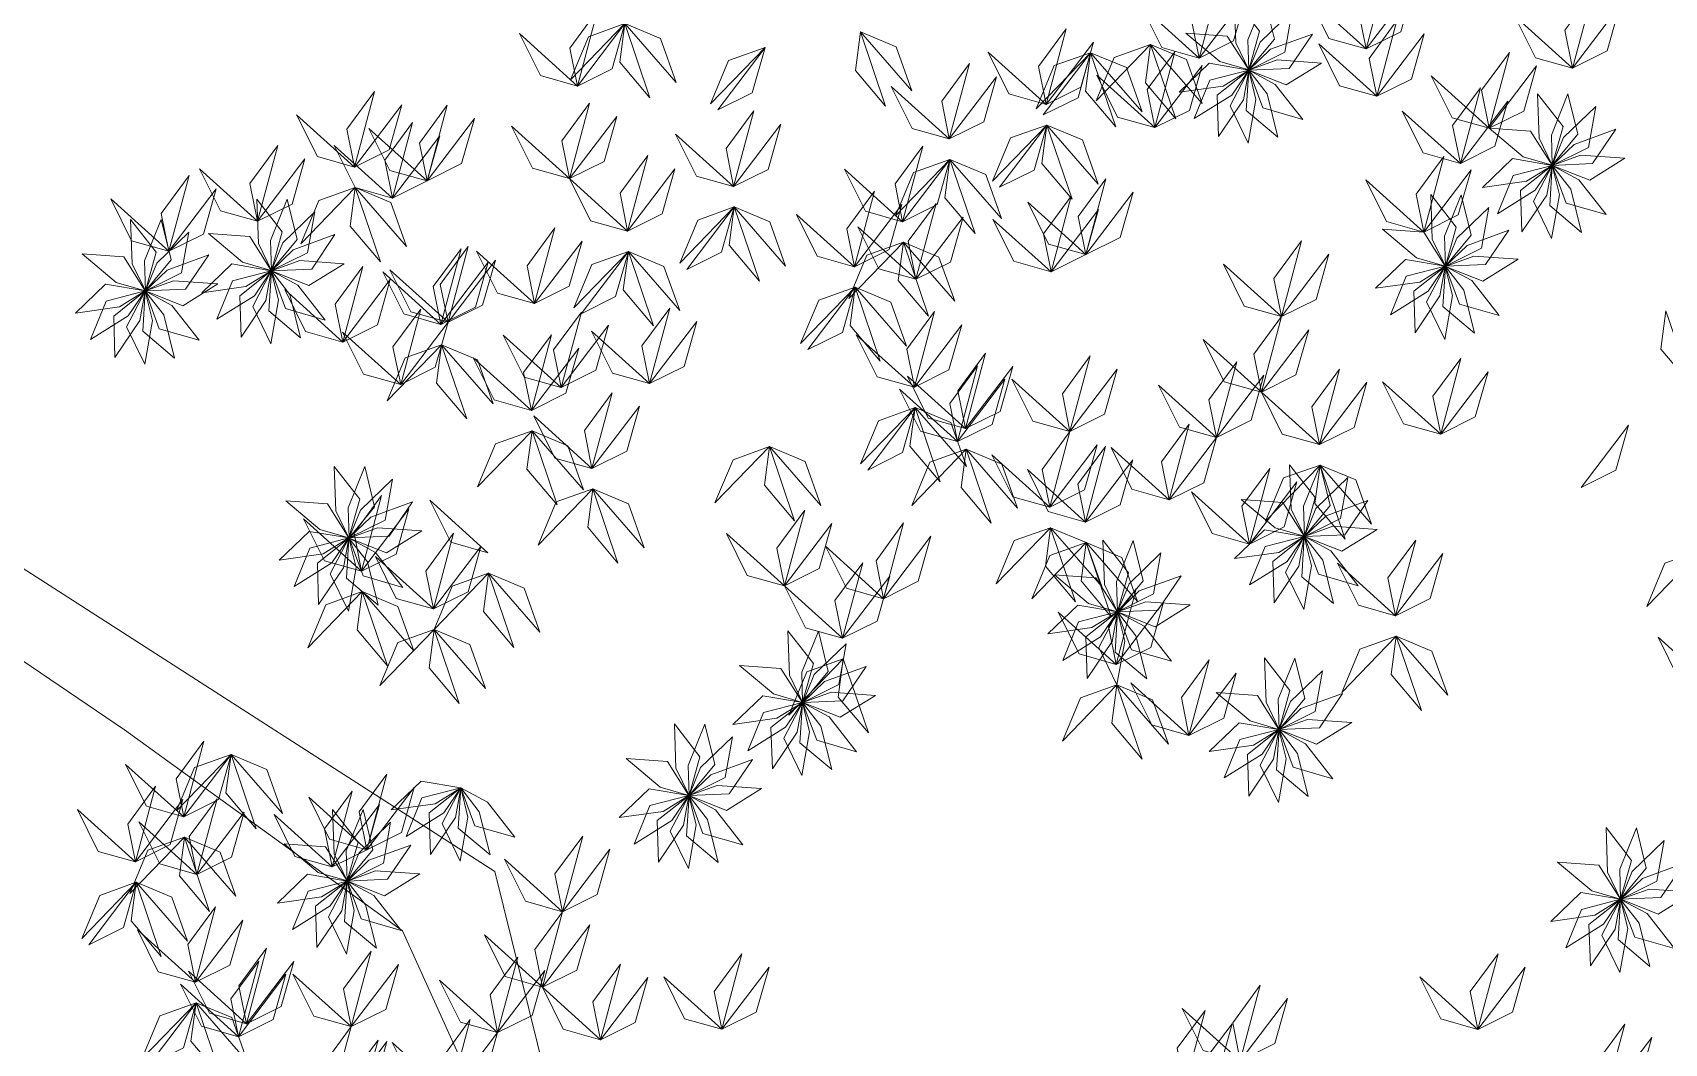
# Model space of a CAD drawing. Header units: inches. Extents: x 4350 to 28384, y -6772 to 993.
# Drawn here: x 5154.4 to 5279.5, y 717 to 794.4 of the extents above; entities that cross this region are included whole.
import ezdxf

# ---------------------------------------------------------------- set-up
doc = ezdxf.new("R2010")
doc.units = ezdxf.units.IN
doc.header["$MEASUREMENT"] = 0
doc.layers.add('nascosti', color=1, linetype='Continuous')

msp = doc.modelspace()

# ---------------------------------------------------------------- linework, layer by layer
at = {"layer": 'nascosti', "linetype": 'Continuous', "lineweight": 0}
msp.add_lwpolyline([(5195.71, 706.33), (5189.82, 730.16), (5134.88, 765.41), (5137.92, 813.78), (5131.64, 768.63), (5103.87, 780.77), (5129.08, 763.46), (5091.05, 761.38), (5134.9, 758.97), (5161.41, 741.01), (5182.74, 725.62), (5191.2, 706.95)], dxfattribs=at)
at = {"layer": 'nascosti', "lineweight": 0}
for points in [[(5256.62, 793.2), (5256.04, 796.1), (5258.17, 798.99), (5256.62, 793.2)], [(5243.81, 792.5), (5243.23, 795.41), (5245.35, 798.3), (5243.81, 792.5)], [(5243.81, 792.5), (5246.46, 793.82), (5247.44, 797.28), (5243.81, 792.5)], [(5246.5, 797.07), (5246.62, 793.66), (5247.63, 791.59), (5248.46, 794.56), (5246.5, 797.07)], [(5256.62, 793.2), (5253.77, 794), (5252.17, 797.21), (5256.62, 793.2)], [(5256.62, 793.2), (5259.28, 794.52), (5260.25, 797.97), (5256.62, 793.2)], [(5272.45, 791.73), (5271.87, 794.63), (5274, 797.52), (5272.45, 791.73)], [(5196.15, 790.36), (5195.56, 793.27), (5197.69, 796.16), (5196.15, 790.36)], [(5243.81, 792.5), (5240.96, 793.31), (5239.36, 796.52), (5243.81, 792.5)], [(5248.84, 797.05), (5247.56, 793.89), (5247.63, 791.59), (5249.6, 793.96), (5248.84, 797.05)], [(5250.96, 796.09), (5248.5, 793.72), (5247.63, 791.58), (5250.4, 792.95), (5250.96, 796.09)], [(5272.45, 791.73), (5275.11, 793.05), (5276.09, 796.5), (5272.45, 791.73)], [(5199.78, 795.14), (5196.99, 794.14), (5195.6, 790.83), (5199.78, 795.14)], [(5196.15, 790.36), (5198.8, 791.68), (5199.78, 795.14), (5196.15, 790.36)], [(5196.15, 790.36), (5198.8, 791.68), (5199.78, 795.14), (5196.15, 790.36)], [(5199.78, 795.14), (5199.39, 792.2), (5201.7, 789.46), (5199.78, 795.14)], [(5199.78, 795.14), (5202.51, 794), (5203.72, 790.62), (5199.78, 795.14)], [(5232.09, 788.94), (5231.5, 791.85), (5233.63, 794.74), (5232.09, 788.94)], [(5232.09, 788.94), (5231.5, 791.85), (5233.63, 794.74), (5232.09, 788.94)], [(5257.44, 789.57), (5256.86, 792.48), (5258.98, 795.37), (5257.44, 789.57)], [(5272.45, 791.73), (5269.6, 792.53), (5268, 795.75), (5272.45, 791.73)], [(5196.15, 790.36), (5193.3, 791.17), (5191.7, 794.38), (5196.15, 790.36)], [(5217.85, 794.5), (5217.46, 791.56), (5219.78, 788.82), (5217.85, 794.5)], [(5217.85, 794.5), (5220.59, 793.36), (5221.79, 789.98), (5217.85, 794.5)], [(5232.09, 788.94), (5234.74, 790.26), (5235.72, 793.71), (5232.09, 788.94)], [(5232.09, 788.94), (5234.74, 790.26), (5235.72, 793.71), (5232.09, 788.94)], [(5240.1, 793.54), (5237.31, 792.54), (5235.93, 789.23), (5240.1, 793.54)], [(5240.1, 793.54), (5239.71, 790.6), (5242.02, 787.85), (5240.1, 793.54)], [(5240.1, 793.54), (5242.84, 792.39), (5244.04, 789.01), (5240.1, 793.54)], [(5242.79, 794.42), (5245.41, 792.23), (5247.62, 791.59), (5245.97, 794.19), (5242.79, 794.42)], [(5252.5, 794.34), (5249.3, 793.18), (5247.63, 791.58), (5250.72, 791.71), (5252.5, 794.34)], [(5257.44, 789.57), (5254.59, 790.38), (5252.99, 793.59), (5257.44, 789.57)], [(5257.44, 789.57), (5260.1, 790.89), (5261.07, 794.35), (5257.44, 789.57)], [(5210.53, 793.3), (5207.74, 792.31), (5206.36, 789), (5210.53, 793.3)], [(5206.9, 788.53), (5209.55, 789.85), (5210.53, 793.3), (5206.9, 788.53)], [(5224.66, 786.3), (5224.08, 789.2), (5226.2, 792.09), (5224.66, 786.3)], [(5232.09, 788.94), (5229.23, 789.75), (5227.64, 792.96), (5232.09, 788.94)], [(5232.09, 788.94), (5229.23, 789.75), (5227.64, 792.96), (5232.09, 788.94)], [(5235.5, 792.91), (5232.71, 791.92), (5231.33, 788.6), (5235.5, 792.91)], [(5231.87, 788.14), (5234.53, 789.46), (5235.5, 792.91), (5231.87, 788.14)], [(5235.5, 792.91), (5235.11, 789.97), (5237.43, 787.23), (5235.5, 792.91)], [(5235.5, 792.91), (5238.24, 791.77), (5239.44, 788.39), (5235.5, 792.91)], [(5240.42, 787.17), (5239.83, 790.08), (5241.96, 792.97), (5240.42, 787.17)], [(5242.28, 789.89), (5245.66, 790.36), (5247.62, 791.58), (5244.58, 792.1), (5242.28, 789.89)], [(5253.2, 792.12), (5249.8, 792.36), (5247.63, 791.58), (5250.5, 790.44), (5253.2, 792.12)], [(5266.06, 787.12), (5265.48, 790.03), (5267.61, 792.92), (5266.06, 787.12)], [(5224.66, 786.3), (5227.32, 787.62), (5228.29, 791.07), (5224.66, 786.3)], [(5240.42, 787.17), (5237.57, 787.98), (5235.97, 791.19), (5240.42, 787.17)], [(5240.42, 787.17), (5243.07, 788.49), (5244.05, 791.94), (5240.42, 787.17)], [(5243.43, 787.86), (5246.32, 789.67), (5247.62, 791.58), (5244.63, 790.81), (5243.43, 787.86)], [(5245.3, 786.48), (5247.21, 789.3), (5247.62, 791.57), (5245.2, 789.66), (5245.3, 786.48)], [(5247.58, 785.97), (5248.17, 789.33), (5247.62, 791.57), (5246.19, 788.84), (5247.58, 785.97)], [(5249.86, 786.44), (5249.04, 789.75), (5247.62, 791.57), (5247.43, 788.49), (5249.86, 786.44)], [(5251.76, 787.79), (5249.66, 790.48), (5247.63, 791.57), (5248.7, 788.68), (5251.76, 787.79)], [(5266.06, 787.12), (5263.21, 787.93), (5261.61, 791.14), (5266.06, 787.12)], [(5266.06, 787.12), (5268.72, 788.44), (5269.69, 791.9), (5266.06, 787.12)], [(5179.05, 784.14), (5178.46, 787.05), (5180.59, 789.94), (5179.05, 784.14)], [(5224.66, 786.3), (5221.81, 787.11), (5220.21, 790.32), (5224.66, 786.3)], [(5263.85, 784.42), (5263.26, 787.33), (5265.39, 790.22), (5263.85, 784.42)], [(5269.77, 789.77), (5269.89, 786.37), (5270.9, 784.29), (5271.73, 787.26), (5269.77, 789.77)], [(5272.1, 789.75), (5270.83, 786.59), (5270.9, 784.29), (5272.87, 786.66), (5272.1, 789.75)], [(5179.05, 784.14), (5181.7, 785.46), (5182.68, 788.91), (5179.05, 784.14)], [(5184.61, 783.09), (5184.02, 785.99), (5186.15, 788.88), (5184.61, 783.09)], [(5195.54, 783.26), (5194.96, 786.16), (5197.08, 789.05), (5195.54, 783.26)], [(5208.12, 782.65), (5207.54, 785.56), (5209.66, 788.45), (5208.12, 782.65)], [(5263.85, 784.42), (5260.99, 785.23), (5259.39, 788.44), (5263.85, 784.42)], [(5263.85, 784.42), (5266.5, 785.74), (5267.48, 789.19), (5263.85, 784.42)], [(5274.23, 788.79), (5271.77, 786.42), (5270.9, 784.28), (5273.67, 785.66), (5274.23, 788.79)], [(5179.05, 784.14), (5176.2, 784.95), (5174.6, 788.16), (5179.05, 784.14)], [(5184.61, 783.09), (5181.76, 783.89), (5180.16, 787.11), (5184.61, 783.09)], [(5181.95, 781.77), (5181.37, 784.67), (5183.5, 787.56), (5181.95, 781.77)], [(5184.61, 783.09), (5187.26, 784.41), (5188.24, 787.86), (5184.61, 783.09)], [(5195.54, 783.26), (5192.69, 784.06), (5191.09, 787.27), (5195.54, 783.26)], [(5195.54, 783.26), (5198.2, 784.58), (5199.17, 788.03), (5195.54, 783.26)], [(5208.12, 782.65), (5210.78, 783.97), (5211.75, 787.43), (5208.12, 782.65)], [(5232.14, 787.37), (5229.35, 786.38), (5227.97, 783.06), (5232.14, 787.37)], [(5228.51, 782.6), (5231.16, 783.92), (5232.14, 787.37), (5228.51, 782.6)], [(5232.14, 787.37), (5231.75, 784.43), (5234.07, 781.69), (5232.14, 787.37)], [(5232.14, 787.37), (5234.88, 786.23), (5236.08, 782.85), (5232.14, 787.37)], [(5266.06, 787.12), (5268.67, 784.93), (5270.89, 784.29), (5269.24, 786.89), (5266.06, 787.12)], [(5181.95, 781.77), (5184.61, 783.09), (5185.59, 786.54), (5181.95, 781.77)], [(5208.12, 782.65), (5205.27, 783.46), (5203.67, 786.67), (5208.12, 782.65)], [(5275.77, 787.04), (5272.57, 785.88), (5270.9, 784.28), (5273.98, 784.41), (5275.77, 787.04)], [(5171.62, 779.99), (5171.03, 782.9), (5173.16, 785.79), (5171.62, 779.99)], [(5171.62, 779.99), (5174.27, 781.31), (5175.25, 784.77), (5171.62, 779.99)], [(5181.95, 781.77), (5179.1, 782.57), (5177.5, 785.79), (5181.95, 781.77)], [(5199.99, 779.24), (5199.41, 782.14), (5201.54, 785.03), (5199.99, 779.24)], [(5221.08, 779.96), (5220.5, 782.86), (5222.63, 785.75), (5221.08, 779.96)], [(5224.71, 784.73), (5221.92, 783.74), (5220.54, 780.42), (5224.71, 784.73)], [(5221.08, 779.96), (5223.74, 781.28), (5224.71, 784.73), (5221.08, 779.96)], [(5224.71, 784.73), (5224.32, 781.79), (5226.64, 779.05), (5224.71, 784.73)], [(5224.71, 784.73), (5227.45, 783.59), (5228.66, 780.21), (5224.71, 784.73)], [(5261.04, 779.16), (5260.46, 782.07), (5262.58, 784.96), (5261.04, 779.16)], [(5265.55, 782.59), (5268.92, 783.07), (5270.89, 784.28), (5267.84, 784.8), (5265.55, 782.59)], [(5276.47, 784.82), (5273.07, 785.06), (5270.9, 784.28), (5273.77, 783.14), (5276.47, 784.82)], [(5164.82, 777.69), (5164.23, 780.6), (5166.36, 783.49), (5164.82, 777.69)], [(5171.62, 779.99), (5168.76, 780.8), (5167.16, 784.01), (5171.62, 779.99)], [(5199.99, 779.24), (5202.65, 780.56), (5203.62, 784.01), (5199.99, 779.24)], [(5221.08, 779.96), (5218.23, 780.76), (5216.63, 783.98), (5221.08, 779.96)], [(5261.04, 779.16), (5263.69, 780.48), (5264.67, 783.93), (5261.04, 779.16)], [(5266.7, 780.56), (5269.59, 782.37), (5270.89, 784.28), (5267.9, 783.51), (5266.7, 780.56)], [(5268.57, 779.18), (5270.48, 782), (5270.89, 784.27), (5268.47, 782.36), (5268.57, 779.18)], [(5270.85, 778.68), (5271.44, 782.03), (5270.89, 784.27), (5269.46, 781.54), (5270.85, 778.68)], [(5273.13, 779.14), (5272.31, 782.45), (5270.89, 784.27), (5270.7, 781.19), (5273.13, 779.14)], [(5275.03, 780.5), (5272.93, 783.18), (5270.9, 784.27), (5271.97, 781.38), (5275.03, 780.5)], [(5164.82, 777.69), (5167.47, 779.01), (5168.45, 782.47), (5164.82, 777.69)], [(5179.1, 782.57), (5176.31, 781.58), (5174.93, 778.27), (5179.1, 782.57)], [(5179.1, 782.57), (5178.71, 779.63), (5181.03, 776.89), (5179.1, 782.57)], [(5179.1, 782.57), (5181.84, 781.43), (5183.04, 778.05), (5179.1, 782.57)], [(5199.99, 779.24), (5197.14, 780.04), (5195.54, 783.26), (5199.99, 779.24)], [(5217.39, 776.5), (5216.8, 779.41), (5218.93, 782.3), (5217.39, 776.5)], [(5235.12, 777.44), (5234.53, 780.35), (5236.66, 783.24), (5235.12, 777.44)], [(5235.12, 777.44), (5237.77, 778.76), (5238.75, 782.22), (5235.12, 777.44)], [(5261.04, 779.16), (5258.19, 779.97), (5256.59, 783.18), (5261.04, 779.16)], [(5164.82, 777.69), (5161.96, 778.5), (5160.36, 781.71), (5164.82, 777.69)], [(5171.56, 781.7), (5171.68, 778.29), (5172.68, 776.21), (5173.51, 779.18), (5171.56, 781.7)], [(5173.89, 781.68), (5172.61, 778.52), (5172.68, 776.21), (5174.65, 778.59), (5173.89, 781.68)], [(5208.17, 781.09), (5205.38, 780.09), (5204, 776.78), (5208.17, 781.09)], [(5204.54, 776.31), (5207.2, 777.63), (5208.17, 781.09), (5204.54, 776.31)], [(5208.17, 781.09), (5207.78, 778.15), (5210.1, 775.41), (5208.17, 781.09)], [(5208.17, 781.09), (5210.91, 779.94), (5212.11, 776.56), (5208.17, 781.09)], [(5217.39, 776.5), (5220.04, 777.83), (5221.02, 781.28), (5217.39, 776.5)], [(5222.1, 775.55), (5221.51, 778.46), (5223.64, 781.35), (5222.1, 775.55)], [(5235.12, 777.44), (5232.27, 778.25), (5230.67, 781.46), (5235.12, 777.44)], [(5232.47, 776.12), (5231.88, 779.03), (5234.01, 781.92), (5232.47, 776.12)], [(5232.47, 776.12), (5235.12, 777.44), (5236.1, 780.9), (5232.47, 776.12)], [(5261.58, 782.04), (5261.7, 778.63), (5262.7, 776.56), (5263.53, 779.53), (5261.58, 782.04)], [(5263.91, 782.02), (5262.63, 778.86), (5262.7, 776.55), (5264.67, 778.93), (5263.91, 782.02)], [(5266.03, 781.06), (5263.58, 778.69), (5262.71, 776.55), (5265.47, 777.92), (5266.03, 781.06)], [(5161.88, 780.14), (5162, 776.74), (5163.01, 774.66), (5163.84, 777.63), (5161.88, 780.14)], [(5164.21, 780.13), (5162.94, 776.97), (5163.01, 774.66), (5164.98, 777.04), (5164.21, 780.13)], [(5176.01, 780.71), (5173.56, 778.34), (5172.68, 776.21), (5175.45, 777.58), (5176.01, 780.71)], [(5217.39, 776.5), (5214.53, 777.31), (5212.93, 780.52), (5217.39, 776.5)], [(5222.1, 775.55), (5219.25, 776.36), (5217.65, 779.57), (5222.1, 775.55)], [(5222.1, 775.55), (5224.75, 776.87), (5225.73, 780.32), (5222.1, 775.55)], [(5232.47, 776.12), (5229.61, 776.93), (5228.01, 780.14), (5232.47, 776.12)], [(5166.34, 779.16), (5163.88, 776.79), (5163.01, 774.66), (5165.78, 776.03), (5166.34, 779.16)], [(5167.85, 779.05), (5170.46, 776.85), (5172.67, 776.21), (5171.02, 778.82), (5167.85, 779.05)], [(5177.55, 778.97), (5174.35, 777.8), (5172.69, 776.2), (5175.77, 776.33), (5177.55, 778.97)], [(5192.86, 773.69), (5192.28, 776.59), (5194.41, 779.48), (5192.86, 773.69)], [(5192.86, 773.69), (5195.52, 775.01), (5196.5, 778.46), (5192.86, 773.69)], [(5221.14, 778.39), (5218.34, 777.4), (5216.96, 774.08), (5221.14, 778.39)], [(5221.14, 778.39), (5220.75, 775.45), (5223.06, 772.71), (5221.14, 778.39)], [(5221.14, 778.39), (5223.87, 777.25), (5225.08, 773.87), (5221.14, 778.39)], [(5250.13, 772.69), (5249.55, 775.6), (5251.68, 778.49), (5250.13, 772.69)], [(5257.87, 779.39), (5260.48, 777.2), (5262.69, 776.56), (5261.04, 779.16), (5257.87, 779.39)], [(5267.57, 779.31), (5264.37, 778.14), (5262.71, 776.55), (5265.79, 776.68), (5267.57, 779.31)], [(5158.17, 777.49), (5160.78, 775.3), (5163, 774.66), (5161.35, 777.26), (5158.17, 777.49)], [(5167.88, 777.42), (5164.68, 776.25), (5163.01, 774.65), (5166.1, 774.78), (5167.88, 777.42)], [(5185.68, 772.09), (5185.09, 775), (5187.22, 777.89), (5185.68, 772.09)], [(5186.22, 772.25), (5185.63, 775.16), (5187.76, 778.05), (5186.22, 772.25)], [(5192.86, 773.69), (5190.01, 774.49), (5188.41, 777.71), (5192.86, 773.69)], [(5200.05, 777.67), (5197.25, 776.67), (5195.87, 773.36), (5200.05, 777.67)], [(5196.42, 772.9), (5199.07, 774.22), (5200.05, 777.67), (5196.42, 772.9)], [(5200.05, 777.67), (5199.66, 774.73), (5201.97, 771.99), (5200.05, 777.67)], [(5200.05, 777.67), (5202.78, 776.53), (5203.99, 773.15), (5200.05, 777.67)], [(5250.13, 772.69), (5252.79, 774.01), (5253.76, 777.47), (5250.13, 772.69)], [(5257.35, 774.86), (5260.73, 775.33), (5262.69, 776.55), (5259.65, 777.06), (5257.35, 774.86)], [(5268.28, 777.09), (5264.88, 777.33), (5262.71, 776.54), (5265.57, 775.41), (5268.28, 777.09)], [(5167.33, 774.51), (5170.71, 774.99), (5172.67, 776.2), (5169.63, 776.72), (5167.33, 774.51)], [(5168.48, 772.49), (5171.37, 774.29), (5172.67, 776.2), (5169.68, 775.43), (5168.48, 772.49)], [(5170.36, 771.1), (5172.26, 773.93), (5172.67, 776.2), (5170.25, 774.28), (5170.36, 771.1)], [(5172.63, 770.6), (5173.22, 773.96), (5172.67, 776.2), (5171.24, 773.46), (5172.63, 770.6)], [(5174.91, 771.06), (5174.09, 774.37), (5172.68, 776.19), (5172.48, 773.12), (5174.91, 771.06)], [(5178.26, 776.74), (5174.86, 776.98), (5172.68, 776.2), (5175.55, 775.06), (5178.26, 776.74)], [(5176.81, 772.42), (5174.71, 775.1), (5172.68, 776.19), (5173.75, 773.3), (5176.81, 772.42)], [(5178.15, 770.74), (5177.57, 773.65), (5179.69, 776.54), (5178.15, 770.74)], [(5185.68, 772.09), (5182.83, 772.9), (5181.23, 776.11), (5185.68, 772.09)], [(5186.22, 772.25), (5183.37, 773.06), (5181.77, 776.27), (5186.22, 772.25)], [(5185.68, 772.09), (5188.33, 773.41), (5189.31, 776.87), (5185.68, 772.09)], [(5186.22, 772.25), (5188.87, 773.57), (5189.85, 777.02), (5186.22, 772.25)], [(5250.13, 772.69), (5247.28, 773.5), (5245.68, 776.71), (5250.13, 772.69)], [(5258.5, 772.83), (5261.39, 774.64), (5262.69, 776.55), (5259.7, 775.78), (5258.5, 772.83)], [(5260.38, 771.45), (5262.28, 774.27), (5262.69, 776.54), (5260.27, 774.63), (5260.38, 771.45)], [(5262.65, 770.94), (5263.24, 774.3), (5262.69, 776.54), (5261.26, 773.81), (5262.65, 770.94)], [(5264.94, 771.41), (5264.11, 774.72), (5262.7, 776.54), (5262.5, 773.46), (5264.94, 771.41)], [(5266.83, 772.76), (5264.73, 775.45), (5262.7, 776.54), (5263.78, 773.65), (5266.83, 772.76)], [(5157.66, 772.96), (5161.04, 773.44), (5163, 774.65), (5159.95, 775.17), (5157.66, 772.96)], [(5158.81, 770.94), (5161.7, 772.74), (5163, 774.65), (5160.01, 773.88), (5158.81, 770.94)], [(5160.68, 769.55), (5162.59, 772.38), (5163, 774.65), (5160.58, 772.73), (5160.68, 769.55)], [(5162.96, 769.05), (5163.55, 772.4), (5163, 774.64), (5161.57, 771.91), (5162.96, 769.05)], [(5165.24, 769.51), (5164.42, 772.82), (5163, 774.64), (5162.81, 771.57), (5165.24, 769.51)], [(5168.58, 775.19), (5165.18, 775.43), (5163.01, 774.65), (5165.88, 773.51), (5168.58, 775.19)], [(5167.14, 770.87), (5165.04, 773.55), (5163.01, 774.64), (5164.08, 771.75), (5167.14, 770.87)], [(5178.15, 770.74), (5175.3, 771.55), (5173.7, 774.76), (5178.15, 770.74)], [(5178.15, 770.74), (5180.81, 772.06), (5181.78, 775.52), (5178.15, 770.74)], [(5217.44, 774.94), (5214.65, 773.94), (5213.26, 770.63), (5217.44, 774.94)], [(5213.81, 770.16), (5216.46, 771.48), (5217.44, 774.94), (5213.81, 770.16)], [(5217.44, 774.94), (5217.05, 772), (5219.36, 769.26), (5217.44, 774.94)], [(5217.44, 774.94), (5220.17, 773.8), (5221.38, 770.42), (5217.44, 774.94)], [(5201.67, 767.55), (5201.09, 770.45), (5203.22, 773.34), (5201.67, 767.55)], [(5182.59, 767.48), (5182, 770.38), (5184.13, 773.27), (5182.59, 767.48)], [(5182.59, 767.48), (5185.24, 768.8), (5186.22, 772.25), (5182.59, 767.48)], [(5194.9, 767.25), (5194.32, 770.15), (5196.45, 773.04), (5194.9, 767.25)], [(5201.67, 767.55), (5204.33, 768.87), (5205.3, 772.32), (5201.67, 767.55)], [(5221.98, 767.28), (5221.4, 770.18), (5223.52, 773.07), (5221.98, 767.28)], [(5221.98, 767.28), (5224.63, 768.6), (5225.61, 772.05), (5221.98, 767.28)], [(5248.59, 766.9), (5248.01, 769.8), (5250.13, 772.69), (5248.59, 766.9)], [(5279.61, 773.14), (5279.22, 770.2), (5281.54, 767.46), (5279.61, 773.14)], [(5182.59, 767.48), (5179.74, 768.28), (5178.14, 771.5), (5182.59, 767.48)], [(5194.9, 767.25), (5192.05, 768.05), (5190.45, 771.27), (5194.9, 767.25)], [(5192.61, 765.5), (5192.02, 768.41), (5194.15, 771.3), (5192.61, 765.5)], [(5194.9, 767.25), (5197.56, 768.57), (5198.53, 772.02), (5194.9, 767.25)], [(5201.67, 767.55), (5198.82, 768.35), (5197.22, 771.57), (5201.67, 767.55)], [(5221.98, 767.28), (5219.13, 768.08), (5217.53, 771.3), (5221.98, 767.28)], [(5248.59, 766.9), (5245.74, 767.7), (5244.14, 770.92), (5248.59, 766.9)], [(5248.59, 766.9), (5251.24, 768.22), (5252.22, 771.67), (5248.59, 766.9)], [(5185.73, 770.52), (5182.94, 769.53), (5181.56, 766.22), (5185.73, 770.52)], [(5185.73, 770.52), (5185.34, 767.59), (5187.66, 764.84), (5185.73, 770.52)], [(5185.73, 770.52), (5188.47, 769.38), (5189.67, 766), (5185.73, 770.52)], [(5192.61, 765.5), (5195.26, 766.82), (5196.24, 770.28), (5192.61, 765.5)], [(5225.9, 764.1), (5225.31, 767), (5227.44, 769.89), (5225.9, 764.1)], [(5233.91, 763.87), (5233.33, 766.78), (5235.46, 769.67), (5233.91, 763.87)], [(5192.61, 765.5), (5189.75, 766.31), (5188.16, 769.52), (5192.61, 765.5)], [(5225.29, 763.11), (5224.7, 766.02), (5226.83, 768.91), (5225.29, 763.11)], [(5225.9, 764.1), (5228.55, 765.42), (5229.53, 768.87), (5225.9, 764.1)], [(5233.91, 763.87), (5236.57, 765.2), (5237.54, 768.65), (5233.91, 763.87)], [(5245.15, 763.42), (5244.57, 766.32), (5246.7, 769.21), (5245.15, 763.42)], [(5253.04, 762.88), (5252.46, 765.78), (5254.58, 768.67), (5253.04, 762.88)], [(5262.34, 763.68), (5261.75, 766.58), (5263.88, 769.47), (5262.34, 763.68)], [(5262.34, 763.68), (5264.99, 765), (5265.97, 768.45), (5262.34, 763.68)], [(5225.29, 763.11), (5222.44, 763.92), (5220.84, 767.13), (5225.29, 763.11)], [(5225.9, 764.1), (5223.05, 764.9), (5221.45, 768.12), (5225.9, 764.1)], [(5225.29, 763.11), (5227.94, 764.43), (5228.92, 767.88), (5225.29, 763.11)], [(5233.91, 763.87), (5231.06, 764.68), (5229.46, 767.89), (5233.91, 763.87)], [(5245.15, 763.42), (5242.3, 764.22), (5240.7, 767.43), (5245.15, 763.42)], [(5245.15, 763.42), (5247.81, 764.74), (5248.78, 768.19), (5245.15, 763.42)], [(5253.04, 762.88), (5255.7, 764.2), (5256.67, 767.65), (5253.04, 762.88)], [(5262.34, 763.68), (5259.49, 764.48), (5257.89, 767.69), (5262.34, 763.68)], [(5197.26, 761.05), (5196.68, 763.95), (5198.81, 766.84), (5197.26, 761.05)], [(5197.26, 761.05), (5199.92, 762.37), (5200.9, 765.82), (5197.26, 761.05)], [(5253.04, 762.88), (5250.19, 763.68), (5248.59, 766.9), (5253.04, 762.88)], [(5197.26, 761.05), (5194.41, 761.85), (5192.81, 765.07), (5197.26, 761.05)], [(5222.03, 765.71), (5219.24, 764.71), (5217.86, 761.4), (5222.03, 765.71)], [(5218.4, 760.93), (5221.06, 762.26), (5222.03, 765.71), (5218.4, 760.93)], [(5222.03, 765.71), (5221.64, 762.77), (5223.96, 760.03), (5222.03, 765.71)], [(5222.03, 765.71), (5224.77, 764.57), (5225.97, 761.19), (5222.03, 765.71)], [(5192.66, 763.93), (5189.87, 762.94), (5188.49, 759.63), (5192.66, 763.93)], [(5192.66, 763.93), (5192.27, 761), (5194.59, 758.25), (5192.66, 763.93)], [(5192.66, 763.93), (5195.4, 762.79), (5196.6, 759.41), (5192.66, 763.93)], [(5232.37, 758.08), (5231.79, 760.98), (5233.91, 763.87), (5232.37, 758.08)], [(5241.52, 758.64), (5240.94, 761.55), (5243.06, 764.44), (5241.52, 758.64)], [(5241.52, 758.64), (5244.18, 759.96), (5245.15, 763.42), (5241.52, 758.64)], [(5273.11, 759.6), (5275.77, 760.92), (5276.75, 764.37), (5273.11, 759.6)], [(5210.87, 762.72), (5208.08, 761.72), (5206.69, 758.41), (5210.87, 762.72)], [(5210.87, 762.72), (5210.48, 759.78), (5212.79, 757.04), (5210.87, 762.72)], [(5210.87, 762.72), (5213.6, 761.58), (5214.81, 758.2), (5210.87, 762.72)], [(5225.95, 762.53), (5223.16, 761.54), (5221.78, 758.22), (5225.95, 762.53)], [(5225.95, 762.53), (5225.56, 759.59), (5227.88, 756.85), (5225.95, 762.53)], [(5225.95, 762.53), (5228.69, 761.39), (5229.89, 758.01), (5225.95, 762.53)], [(5232.37, 758.08), (5229.52, 758.88), (5227.92, 762.1), (5232.37, 758.08)], [(5232.37, 758.08), (5235.02, 759.4), (5236, 762.85), (5232.37, 758.08)], [(5235.11, 756.94), (5234.52, 759.84), (5236.65, 762.73), (5235.11, 756.94)], [(5241.52, 758.64), (5238.67, 759.45), (5237.07, 762.66), (5241.52, 758.64)], [(5177.5, 761.21), (5177.62, 757.8), (5178.62, 755.73), (5179.45, 758.7), (5177.5, 761.21)], [(5179.83, 761.19), (5178.56, 758.03), (5178.63, 755.73), (5180.59, 758.1), (5179.83, 761.19)], [(5235.11, 756.94), (5232.25, 757.74), (5230.65, 760.96), (5235.11, 756.94)], [(5235.11, 756.94), (5237.76, 758.26), (5238.74, 761.71), (5235.11, 756.94)], [(5247.69, 755.25), (5247.1, 758.16), (5249.23, 761.05), (5247.69, 755.25)], [(5253.09, 761.31), (5250.3, 760.32), (5248.92, 757), (5253.09, 761.31)], [(5250.76, 761.33), (5250.88, 757.92), (5251.89, 755.85), (5252.72, 758.82), (5250.76, 761.33)], [(5253.09, 761.31), (5251.82, 758.15), (5251.89, 755.84), (5253.86, 758.22), (5253.09, 761.31)], [(5253.09, 761.31), (5252.7, 758.37), (5255.02, 755.63), (5253.09, 761.31)], [(5253.09, 761.31), (5255.83, 760.17), (5257.04, 756.79), (5253.09, 761.31)], [(5181.95, 760.23), (5179.5, 757.86), (5178.63, 755.72), (5181.39, 757.09), (5181.95, 760.23)], [(5247.69, 755.25), (5250.34, 756.57), (5251.32, 760.03), (5247.69, 755.25)], [(5255.22, 760.35), (5252.76, 757.98), (5251.89, 755.84), (5254.66, 757.21), (5255.22, 760.35)], [(5173.79, 758.56), (5176.4, 756.37), (5178.62, 755.73), (5176.97, 758.33), (5173.79, 758.56)], [(5183.5, 758.48), (5180.3, 757.32), (5178.63, 755.72), (5181.71, 755.85), (5183.5, 758.48)], [(5179.59, 753.17), (5179.01, 756.08), (5181.13, 758.97), (5179.59, 753.17)], [(5189.28, 754.59), (5186.43, 755.4), (5184.83, 758.61), (5189.28, 754.59)], [(5197.32, 759.48), (5194.52, 758.48), (5193.14, 755.17), (5197.32, 759.48)], [(5197.32, 759.48), (5196.93, 756.54), (5199.24, 753.8), (5197.32, 759.48)], [(5197.32, 759.48), (5200.05, 758.34), (5201.26, 754.96), (5197.32, 759.48)], [(5247.69, 755.25), (5244.83, 756.06), (5243.24, 759.27), (5247.69, 755.25)], [(5247.05, 758.68), (5249.66, 756.49), (5251.88, 755.85), (5250.23, 758.45), (5247.05, 758.68)], [(5256.76, 758.6), (5253.56, 757.43), (5251.89, 755.84), (5254.98, 755.97), (5256.76, 758.6)], [(5179.59, 753.17), (5176.74, 753.98), (5175.14, 757.19), (5179.59, 753.17)], [(5179.59, 753.17), (5182.25, 754.49), (5183.22, 757.95), (5179.59, 753.17)], [(5212.03, 752.05), (5211.44, 754.95), (5213.57, 757.84), (5212.03, 752.05)], [(5173.28, 754.03), (5176.65, 754.5), (5178.61, 755.72), (5175.57, 756.23), (5173.28, 754.03)], [(5184.2, 756.26), (5180.8, 756.5), (5178.63, 755.71), (5181.5, 754.58), (5184.2, 756.26)], [(5185.11, 750.28), (5184.52, 753.19), (5186.65, 756.08), (5185.11, 750.28)], [(5212.03, 752.05), (5209.17, 752.85), (5207.57, 756.07), (5212.03, 752.05)], [(5212.03, 752.05), (5214.68, 753.37), (5215.66, 756.82), (5212.03, 752.05)], [(5219.62, 751.07), (5219.04, 753.98), (5221.16, 756.87), (5219.62, 751.07)], [(5219.62, 751.07), (5222.27, 752.4), (5223.25, 755.85), (5219.62, 751.07)], [(5232.42, 756.51), (5229.63, 755.52), (5228.25, 752.2), (5232.42, 756.51)], [(5232.42, 756.51), (5232.03, 753.57), (5234.35, 750.83), (5232.42, 756.51)], [(5232.42, 756.51), (5235.16, 755.37), (5236.36, 751.99), (5232.42, 756.51)], [(5246.54, 754.15), (5249.92, 754.62), (5251.88, 755.84), (5248.83, 756.35), (5246.54, 754.15)], [(5247.69, 752.12), (5250.58, 753.93), (5251.88, 755.84), (5248.89, 755.07), (5247.69, 752.12)], [(5249.56, 750.74), (5251.47, 753.56), (5251.88, 755.83), (5249.46, 753.92), (5249.56, 750.74)], [(5251.84, 750.23), (5252.43, 753.59), (5251.88, 755.83), (5250.45, 753.1), (5251.84, 750.23)], [(5254.12, 750.7), (5253.3, 754.01), (5251.88, 755.83), (5251.69, 752.75), (5254.12, 750.7)], [(5257.46, 756.38), (5254.06, 756.62), (5251.89, 755.83), (5254.76, 754.7), (5257.46, 756.38)], [(5256.02, 752.05), (5253.92, 754.74), (5251.89, 755.83), (5252.96, 752.94), (5256.02, 752.05)], [(5174.43, 752), (5177.32, 753.81), (5178.61, 755.72), (5175.63, 754.95), (5174.43, 752)], [(5176.3, 750.62), (5178.21, 753.44), (5178.62, 755.71), (5176.2, 753.8), (5176.3, 750.62)], [(5178.58, 750.11), (5179.17, 753.47), (5178.62, 755.71), (5177.19, 752.98), (5178.58, 750.11)], [(5180.86, 750.58), (5180.04, 753.89), (5178.62, 755.71), (5178.43, 752.63), (5180.86, 750.58)], [(5182.76, 751.93), (5180.66, 754.62), (5178.63, 755.71), (5179.7, 752.82), (5182.76, 751.93)], [(5185.11, 750.28), (5187.76, 751.6), (5188.74, 755.06), (5185.11, 750.28)], [(5219.62, 751.07), (5216.77, 751.88), (5215.17, 755.09), (5219.62, 751.07)], [(5235.16, 755.37), (5232.37, 754.37), (5230.98, 751.06), (5235.16, 755.37)], [(5235.16, 755.37), (5234.77, 752.43), (5237.08, 749.69), (5235.16, 755.37)], [(5235.16, 755.37), (5237.89, 754.23), (5239.1, 750.85), (5235.16, 755.37)], [(5236.44, 755.55), (5236.56, 752.15), (5237.56, 750.07), (5238.39, 753.04), (5236.44, 755.55)], [(5238.77, 755.53), (5237.49, 752.37), (5237.57, 750.07), (5239.53, 752.44), (5238.77, 755.53)], [(5240.89, 754.57), (5238.44, 752.2), (5237.57, 750.06), (5240.33, 751.44), (5240.89, 754.57)], [(5258.88, 749.76), (5258.3, 752.66), (5260.43, 755.55), (5258.88, 749.76)], [(5258.88, 749.76), (5261.54, 751.08), (5262.51, 754.53), (5258.88, 749.76)], [(5282.31, 754.77), (5279.52, 753.78), (5278.14, 750.46), (5282.31, 754.77)], [(5185.11, 750.28), (5182.25, 751.09), (5180.65, 754.3), (5185.11, 750.28)], [(5216.48, 748.03), (5215.89, 750.93), (5218.02, 753.82), (5216.48, 748.03)], [(5258.88, 749.76), (5256.03, 750.56), (5254.43, 753.78), (5258.88, 749.76)], [(5189.33, 753.02), (5186.54, 752.03), (5185.16, 748.71), (5189.33, 753.02)], [(5189.33, 753.02), (5188.94, 750.08), (5191.26, 747.34), (5189.33, 753.02)], [(5189.33, 753.02), (5192.07, 751.88), (5193.27, 748.5), (5189.33, 753.02)], [(5216.48, 748.03), (5213.63, 748.83), (5212.03, 752.05), (5216.48, 748.03)], [(5216.48, 748.03), (5219.13, 749.35), (5220.11, 752.8), (5216.48, 748.03)], [(5232.73, 752.9), (5235.34, 750.71), (5237.56, 750.07), (5235.9, 752.67), (5232.73, 752.9)], [(5242.44, 752.82), (5239.23, 751.66), (5237.57, 750.06), (5240.65, 750.19), (5242.44, 752.82)], [(5179.64, 751.61), (5176.85, 750.61), (5175.47, 747.3), (5179.64, 751.61)], [(5179.64, 751.61), (5179.25, 748.67), (5181.57, 745.92), (5179.64, 751.61)], [(5179.64, 751.61), (5182.38, 750.46), (5183.59, 747.08), (5179.64, 751.61)], [(5237.46, 746.02), (5236.88, 748.93), (5239, 751.82), (5237.46, 746.02)], [(5237.46, 746.02), (5240.12, 747.34), (5241.09, 750.8), (5237.46, 746.02)], [(5243.14, 750.6), (5239.74, 750.84), (5237.57, 750.06), (5240.44, 748.92), (5243.14, 750.6)], [(5232.22, 748.37), (5235.59, 748.85), (5237.55, 750.06), (5234.51, 750.58), (5232.22, 748.37)], [(5237.46, 746.02), (5234.61, 746.83), (5233.01, 750.04), (5237.46, 746.02)], [(5233.36, 746.34), (5236.26, 748.15), (5237.55, 750.06), (5234.56, 749.29), (5233.36, 746.34)], [(5235.24, 744.96), (5237.14, 747.78), (5237.55, 750.06), (5235.14, 748.14), (5235.24, 744.96)], [(5237.51, 744.46), (5238.11, 747.81), (5237.56, 750.05), (5236.13, 747.32), (5237.51, 744.46)], [(5239.8, 744.92), (5238.97, 748.23), (5237.56, 750.05), (5237.37, 746.97), (5239.8, 744.92)], [(5241.7, 746.28), (5239.6, 748.96), (5237.56, 750.05), (5238.64, 747.16), (5241.7, 746.28)], [(5185.16, 748.71), (5182.37, 747.72), (5180.98, 744.41), (5185.16, 748.71)], [(5185.16, 748.71), (5184.77, 745.78), (5187.08, 743.03), (5185.16, 748.71)], [(5185.16, 748.71), (5187.89, 747.57), (5189.1, 744.19), (5185.16, 748.71)], [(5212.29, 748.61), (5212.41, 745.2), (5213.41, 743.13), (5214.24, 746.1), (5212.29, 748.61)], [(5214.62, 748.59), (5213.34, 745.43), (5213.41, 743.12), (5215.38, 745.5), (5214.62, 748.59)], [(5216.74, 747.62), (5214.29, 745.26), (5213.42, 743.12), (5216.18, 744.49), (5216.74, 747.62)], [(5258.94, 748.19), (5256.14, 747.19), (5254.76, 743.88), (5258.94, 748.19)], [(5258.94, 748.19), (5258.55, 745.25), (5260.86, 742.51), (5258.94, 748.19)], [(5258.94, 748.19), (5261.67, 747.05), (5262.88, 743.67), (5258.94, 748.19)], [(5283.47, 744.1), (5280.61, 744.9), (5279.02, 748.12), (5283.47, 744.1)], [(5208.58, 745.96), (5211.19, 743.77), (5213.4, 743.12), (5211.75, 745.73), (5208.58, 745.96)], [(5216.53, 746.46), (5213.74, 745.46), (5212.36, 742.15), (5216.53, 746.46)], [(5218.28, 745.88), (5215.08, 744.71), (5213.42, 743.12), (5216.5, 743.25), (5218.28, 745.88)], [(5216.53, 746.46), (5216.14, 743.52), (5218.46, 740.78), (5216.53, 746.46)], [(5243.04, 740.59), (5242.46, 743.5), (5244.58, 746.39), (5243.04, 740.59)], [(5248.83, 746.54), (5248.95, 743.13), (5249.95, 741.05), (5250.78, 744.03), (5248.83, 746.54)], [(5251.16, 746.52), (5249.88, 743.36), (5249.95, 741.05), (5251.92, 743.43), (5251.16, 746.52)], [(5243.04, 740.59), (5240.19, 741.4), (5238.59, 744.61), (5243.04, 740.59)], [(5243.04, 740.59), (5245.7, 741.91), (5246.67, 745.37), (5243.04, 740.59)], [(5253.28, 745.55), (5250.83, 743.19), (5249.96, 741.05), (5252.72, 742.42), (5253.28, 745.55)], [(5208.06, 741.43), (5211.44, 741.9), (5213.4, 743.12), (5210.36, 743.63), (5208.06, 741.43)], [(5218.99, 743.66), (5215.59, 743.9), (5213.42, 743.11), (5216.28, 741.98), (5218.99, 743.66)], [(5237.51, 744.46), (5234.72, 743.46), (5233.34, 740.15), (5237.51, 744.46)], [(5237.51, 744.46), (5237.13, 741.52), (5239.44, 738.78), (5237.51, 744.46)], [(5237.51, 744.46), (5240.25, 743.31), (5241.46, 739.93), (5237.51, 744.46)], [(5245.12, 743.89), (5247.73, 741.7), (5249.94, 741.05), (5248.29, 743.66), (5245.12, 743.89)], [(5254.82, 743.81), (5251.62, 742.64), (5249.96, 741.05), (5253.04, 741.18), (5254.82, 743.81)], [(5209.21, 739.4), (5212.1, 741.21), (5213.4, 743.11), (5210.41, 742.35), (5209.21, 739.4)], [(5211.09, 738.02), (5212.99, 740.84), (5213.4, 743.11), (5210.98, 741.2), (5211.09, 738.02)], [(5213.36, 737.51), (5213.95, 740.87), (5213.4, 743.11), (5211.97, 740.38), (5213.36, 737.51)], [(5215.65, 737.98), (5214.82, 741.29), (5213.41, 743.11), (5213.21, 740.03), (5215.65, 737.98)], [(5217.54, 739.33), (5215.44, 742.02), (5213.41, 743.11), (5214.49, 740.22), (5217.54, 739.33)], [(5203.58, 741.47), (5203.69, 738.07), (5204.7, 735.99), (5205.53, 738.96), (5203.58, 741.47)], [(5205.91, 741.45), (5204.63, 738.29), (5204.7, 735.99), (5206.67, 738.36), (5205.91, 741.45)], [(5244.6, 739.36), (5247.98, 739.83), (5249.94, 741.05), (5246.9, 741.56), (5244.6, 739.36)], [(5245.75, 737.33), (5248.64, 739.14), (5249.94, 741.04), (5246.95, 740.28), (5245.75, 737.33)], [(5247.63, 735.94), (5249.53, 738.77), (5249.94, 741.04), (5247.52, 739.12), (5247.63, 735.94)], [(5249.9, 735.44), (5250.49, 738.8), (5249.94, 741.04), (5248.51, 738.3), (5249.9, 735.44)], [(5252.19, 735.91), (5251.36, 739.21), (5249.95, 741.04), (5249.75, 737.96), (5252.19, 735.91)], [(5254.08, 737.26), (5251.98, 739.95), (5249.95, 741.04), (5251.03, 738.15), (5254.08, 737.26)], [(5255.53, 741.59), (5252.13, 741.82), (5249.96, 741.04), (5252.82, 739.91), (5255.53, 741.59)], [(5165.95, 734.35), (5165.37, 737.26), (5167.5, 740.15), (5165.95, 734.35)], [(5208.03, 740.49), (5205.58, 738.12), (5204.7, 735.98), (5207.47, 737.36), (5208.03, 740.49)], [(5165.95, 734.35), (5163.1, 735.16), (5161.5, 738.37), (5165.95, 734.35)], [(5169.58, 739.12), (5166.79, 738.13), (5165.41, 734.82), (5169.58, 739.12)], [(5165.95, 734.35), (5168.61, 735.67), (5169.58, 739.12), (5165.95, 734.35)], [(5169.58, 739.12), (5169.19, 736.18), (5171.51, 733.44), (5169.58, 739.12)], [(5169.58, 739.12), (5172.32, 737.98), (5173.53, 734.6), (5169.58, 739.12)], [(5199.87, 738.82), (5202.48, 736.63), (5204.69, 735.99), (5203.04, 738.59), (5199.87, 738.82)], [(5209.57, 738.74), (5206.37, 737.58), (5204.71, 735.98), (5207.79, 736.11), (5209.57, 738.74)], [(5179.99, 731.83), (5179.4, 734.74), (5181.53, 737.63), (5179.99, 731.83)], [(5181.86, 734.88), (5185.23, 735.35), (5187.19, 736.57), (5184.15, 737.08), (5181.86, 734.88)], [(5162.26, 730.9), (5161.67, 733.8), (5163.8, 736.69), (5162.26, 730.9)], [(5179.99, 731.83), (5177.14, 732.64), (5175.54, 735.85), (5179.99, 731.83)], [(5177.34, 730.51), (5176.75, 733.42), (5178.88, 736.31), (5177.34, 730.51)], [(5179.99, 731.83), (5182.64, 733.16), (5183.62, 736.61), (5179.99, 731.83)], [(5183, 732.85), (5185.9, 734.66), (5187.19, 736.56), (5184.2, 735.8), (5183, 732.85)], [(5184.88, 731.47), (5186.79, 734.29), (5187.19, 736.56), (5184.78, 734.65), (5184.88, 731.47)], [(5187.15, 730.96), (5187.75, 734.32), (5187.2, 736.56), (5185.77, 733.83), (5187.15, 730.96)], [(5189.44, 731.43), (5188.61, 734.74), (5187.2, 736.56), (5187.01, 733.48), (5189.44, 731.43)], [(5191.34, 732.78), (5189.24, 735.47), (5187.2, 736.56), (5188.28, 733.67), (5191.34, 732.78)], [(5199.35, 734.29), (5202.73, 734.77), (5204.69, 735.98), (5201.65, 736.5), (5199.35, 734.29)], [(5200.5, 732.26), (5203.39, 734.07), (5204.69, 735.98), (5201.7, 735.21), (5200.5, 732.26)], [(5202.37, 730.88), (5204.28, 733.7), (5204.69, 735.97), (5202.27, 734.06), (5202.37, 730.88)], [(5204.65, 730.38), (5205.24, 733.73), (5204.69, 735.97), (5203.26, 733.24), (5204.65, 730.38)], [(5206.93, 730.84), (5206.11, 734.15), (5204.7, 735.97), (5204.5, 732.89), (5206.93, 730.84)], [(5210.27, 736.52), (5206.87, 736.76), (5204.7, 735.98), (5207.57, 734.84), (5210.27, 736.52)], [(5208.83, 732.2), (5206.73, 734.88), (5204.7, 735.97), (5205.77, 733.08), (5208.83, 732.2)], [(5162.26, 730.9), (5159.4, 731.7), (5157.8, 734.91), (5162.26, 730.9)], [(5162.26, 730.9), (5164.91, 732.22), (5165.89, 735.67), (5162.26, 730.9)], [(5166.97, 729.94), (5166.38, 732.85), (5168.51, 735.74), (5166.97, 729.94)], [(5166.97, 729.94), (5169.62, 731.26), (5170.6, 734.72), (5166.97, 729.94)], [(5177.34, 730.51), (5174.48, 731.32), (5172.88, 734.53), (5177.34, 730.51)], [(5177.34, 730.51), (5179.99, 731.83), (5180.97, 735.29), (5177.34, 730.51)], [(5177.37, 734.92), (5177.49, 731.51), (5178.49, 729.44), (5179.32, 732.41), (5177.37, 734.92)], [(5179.7, 734.9), (5178.42, 731.74), (5178.49, 729.44), (5180.46, 731.81), (5179.7, 734.9)], [(5166.97, 729.94), (5164.12, 730.75), (5162.52, 733.96), (5166.97, 729.94)], [(5181.82, 733.94), (5179.37, 731.57), (5178.5, 729.43), (5181.26, 730.8), (5181.82, 733.94)], [(5275.02, 733.52), (5275.14, 730.12), (5276.14, 728.04), (5276.97, 731.01), (5275.02, 733.52)], [(5277.35, 733.5), (5276.07, 730.34), (5276.14, 728.04), (5278.11, 730.41), (5277.35, 733.5)], [(5166.01, 732.78), (5163.21, 731.79), (5161.83, 728.47), (5166.01, 732.78)], [(5166.01, 732.78), (5165.62, 729.84), (5167.93, 727.1), (5166.01, 732.78)], [(5166.01, 732.78), (5168.74, 731.64), (5169.95, 728.26), (5166.01, 732.78)], [(5173.66, 732.27), (5176.27, 730.08), (5178.48, 729.44), (5176.83, 732.04), (5173.66, 732.27)], [(5183.37, 732.19), (5180.16, 731.03), (5178.5, 729.43), (5181.58, 729.56), (5183.37, 732.19)], [(5195, 727.08), (5194.42, 729.99), (5196.55, 732.88), (5195, 727.08)], [(5279.47, 732.54), (5277.02, 730.17), (5276.15, 728.03), (5278.91, 729.41), (5279.47, 732.54)], [(5195, 727.08), (5192.15, 727.89), (5190.55, 731.1), (5195, 727.08)], [(5195, 727.08), (5197.66, 728.41), (5198.63, 731.86), (5195, 727.08)], [(5271.31, 730.87), (5273.92, 728.68), (5276.13, 728.04), (5274.48, 730.64), (5271.31, 730.87)], [(5281.01, 730.79), (5277.81, 729.63), (5276.15, 728.03), (5279.23, 728.16), (5281.01, 730.79)], [(5173.14, 727.74), (5176.52, 728.22), (5178.48, 729.43), (5175.44, 729.95), (5173.14, 727.74)], [(5184.07, 729.97), (5180.67, 730.21), (5178.5, 729.43), (5181.36, 728.29), (5184.07, 729.97)], [(5162.31, 729.33), (5159.52, 728.33), (5158.13, 725.02), (5162.31, 729.33)], [(5158.68, 724.55), (5161.33, 725.88), (5162.31, 729.33), (5158.68, 724.55)], [(5162.31, 729.33), (5161.92, 726.39), (5164.23, 723.65), (5162.31, 729.33)], [(5162.31, 729.33), (5165.04, 728.19), (5166.25, 724.81), (5162.31, 729.33)], [(5174.29, 725.71), (5177.18, 727.52), (5178.48, 729.43), (5175.49, 728.66), (5174.29, 725.71)], [(5176.17, 724.33), (5178.07, 727.15), (5178.48, 729.42), (5176.06, 727.51), (5176.17, 724.33)], [(5178.44, 723.82), (5179.03, 727.18), (5178.48, 729.42), (5177.06, 726.69), (5178.44, 723.82)], [(5180.73, 724.29), (5179.9, 727.6), (5178.49, 729.42), (5178.29, 726.34), (5180.73, 724.29)], [(5182.62, 725.65), (5180.52, 728.33), (5178.49, 729.42), (5179.57, 726.53), (5182.62, 725.65)], [(5270.79, 726.34), (5274.17, 726.82), (5276.13, 728.03), (5273.09, 728.55), (5270.79, 726.34)], [(5281.72, 728.57), (5278.32, 728.81), (5276.15, 728.03), (5279.01, 726.89), (5281.72, 728.57)], [(5166.85, 721.67), (5166.27, 724.57), (5168.39, 727.46), (5166.85, 721.67)], [(5193.46, 721.29), (5192.88, 724.19), (5195, 727.08), (5193.46, 721.29)], [(5271.94, 724.31), (5274.83, 726.12), (5276.13, 728.03), (5273.14, 727.26), (5271.94, 724.31)], [(5273.82, 722.93), (5275.72, 725.75), (5276.13, 728.02), (5273.71, 726.11), (5273.82, 722.93)], [(5276.09, 722.43), (5276.68, 725.78), (5276.13, 728.02), (5274.7, 725.29), (5276.09, 722.43)], [(5278.38, 722.89), (5277.55, 726.2), (5276.14, 728.02), (5275.94, 724.94), (5278.38, 722.89)], [(5280.27, 724.25), (5278.17, 726.93), (5276.14, 728.02), (5277.22, 725.13), (5280.27, 724.25)], [(5166.85, 721.67), (5169.5, 722.99), (5170.48, 726.44), (5166.85, 721.67)], [(5193.46, 721.29), (5196.11, 722.61), (5197.09, 726.06), (5193.46, 721.29)], [(5166.85, 721.67), (5164, 722.47), (5162.4, 725.69), (5166.85, 721.67)], [(5193.46, 721.29), (5190.61, 722.1), (5189.01, 725.31), (5193.46, 721.29)], [(5170.16, 717.5), (5169.57, 720.41), (5171.7, 723.3), (5170.16, 717.5)], [(5170.77, 718.49), (5170.18, 721.4), (5172.31, 724.29), (5170.77, 718.49)], [(5170.77, 718.49), (5173.42, 719.81), (5174.4, 723.26), (5170.77, 718.49)], [(5178.78, 718.27), (5178.2, 721.17), (5180.33, 724.06), (5178.78, 718.27)], [(5190.02, 717.81), (5189.44, 720.71), (5191.57, 723.6), (5190.02, 717.81)], [(5207.21, 718.07), (5206.62, 720.97), (5208.75, 723.86), (5207.21, 718.07)], [(5265.19, 718.06), (5264.61, 720.97), (5266.74, 723.86), (5265.19, 718.06)], [(5170.77, 718.49), (5167.92, 719.3), (5166.32, 722.51), (5170.77, 718.49)], [(5170.16, 717.5), (5172.81, 718.82), (5173.79, 722.28), (5170.16, 717.5)], [(5178.78, 718.27), (5175.93, 719.07), (5174.33, 722.29), (5178.78, 718.27)], [(5178.78, 718.27), (5181.44, 719.59), (5182.41, 723.04), (5178.78, 718.27)], [(5190.02, 717.81), (5192.68, 719.13), (5193.65, 722.58), (5190.02, 717.81)], [(5197.91, 717.27), (5197.33, 720.18), (5199.45, 723.07), (5197.91, 717.27)], [(5197.91, 717.27), (5200.57, 718.59), (5201.54, 722.04), (5197.91, 717.27)], [(5207.21, 718.07), (5204.36, 718.87), (5202.76, 722.09), (5207.21, 718.07)], [(5207.21, 718.07), (5209.86, 719.39), (5210.84, 722.84), (5207.21, 718.07)], [(5265.19, 718.06), (5262.34, 718.87), (5260.74, 722.08), (5265.19, 718.06)], [(5265.19, 718.06), (5267.85, 719.38), (5268.82, 722.84), (5265.19, 718.06)], [(5170.16, 717.5), (5167.31, 718.31), (5165.71, 721.52), (5170.16, 717.5)], [(5190.02, 717.81), (5187.17, 718.61), (5185.57, 721.83), (5190.02, 717.81)], [(5197.91, 717.27), (5195.06, 718.08), (5193.46, 721.29), (5197.91, 717.27)], [(5246.97, 715.65), (5246.39, 718.55), (5248.51, 721.44), (5246.97, 715.65)], [(5166.9, 720.1), (5164.11, 719.11), (5162.73, 715.79), (5166.9, 720.1)], [(5163.27, 715.33), (5165.93, 716.65), (5166.9, 720.1), (5163.27, 715.33)], [(5166.9, 720.1), (5166.51, 717.16), (5168.83, 714.42), (5166.9, 720.1)], [(5166.9, 720.1), (5169.64, 718.96), (5170.84, 715.58), (5166.9, 720.1)], [(5242.72, 713.7), (5242.14, 716.61), (5244.27, 719.5), (5242.72, 713.7)], [(5246.97, 715.65), (5244.12, 716.45), (5242.52, 719.67), (5246.97, 715.65)], [(5246.97, 715.65), (5249.63, 716.97), (5250.6, 720.42), (5246.97, 715.65)], [(5177.24, 712.47), (5176.66, 715.38), (5178.78, 718.27), (5177.24, 712.47)], [(5186.39, 713.03), (5185.81, 715.94), (5187.93, 718.83), (5186.39, 713.03)], [(5242.72, 713.7), (5245.38, 715.02), (5246.35, 718.48), (5242.72, 713.7)], [(5274.91, 712.68), (5274.33, 715.58), (5276.45, 718.47), (5274.91, 712.68)], [(5177.24, 712.47), (5179.89, 713.79), (5180.87, 717.24), (5177.24, 712.47)], [(5179.98, 711.33), (5179.39, 714.24), (5181.52, 717.13), (5179.98, 711.33)], [(5186.39, 713.03), (5183.54, 713.84), (5181.94, 717.05), (5186.39, 713.03)], [(5186.39, 713.03), (5189.05, 714.35), (5190.02, 717.81), (5186.39, 713.03)], [(5274.91, 712.68), (5277.57, 714), (5278.54, 717.45), (5274.91, 712.68)]]:
    msp.add_lwpolyline(points, dxfattribs=at)

doc.saveas('drawing.dxf')
